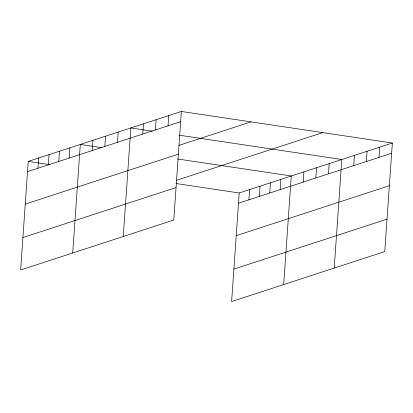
<?xml version="1.0" encoding="UTF-8"?>
<svg xmlns="http://www.w3.org/2000/svg" width="413" height="413" viewBox="0 0 413 413"><rect width="100%" height="100%" fill="white"/><g stroke="black" fill="none" stroke-linecap="round" stroke-linejoin="round"><path stroke-width="0.62" d="M181.379 111.458L28.239 161.416L20.65 269.978L173.79 220.021L181.379 111.458L392.35 143.022L384.761 251.584L231.621 301.542L239.21 192.979L392.35 143.022M37.939 168.261L38.657 158.019M48.352 164.864L49.07 154.622M58.765 161.468L59.482 151.225M69.177 158.071L69.895 147.828M72.719 252.993L80.308 144.431L101.634 147.622M92.228 150.554L92.94 140.312M104.861 146.429L105.578 136.187M117.493 142.309L118.211 132.067M123.255 236.504L130.844 127.947L152.17 131.138M142.764 134.065L143.476 123.823M155.396 129.945L156.114 119.703M168.029 125.826L168.747 115.583M248.91 199.825L249.622 189.582M259.323 196.428L260.04 186.186M269.735 193.031L270.453 182.789M280.148 189.634L280.866 179.392M283.685 284.557L291.279 175.995L177.616 158.99M303.194 182.118L303.911 171.875M315.831 177.993L316.544 167.75M328.464 173.873L329.182 163.631M334.22 268.068L341.814 159.511L179.139 135.17M353.729 165.628L354.447 155.386M366.367 161.509L367.08 151.266M379 157.389L379.717 147.147M27.526 171.658L180.662 121.701M178.808 145.428L251.001 121.876M25.255 204.105L178.395 154.147M176.33 180.367L322.729 132.609M22.916 237.532L176.057 187.574M238.492 203.222L391.632 153.264M236.226 235.668L389.366 185.711M233.887 269.095L387.027 219.138M28.239 161.416L49.565 164.606M175.861 183.501L239.21 192.979"/></g></svg>
